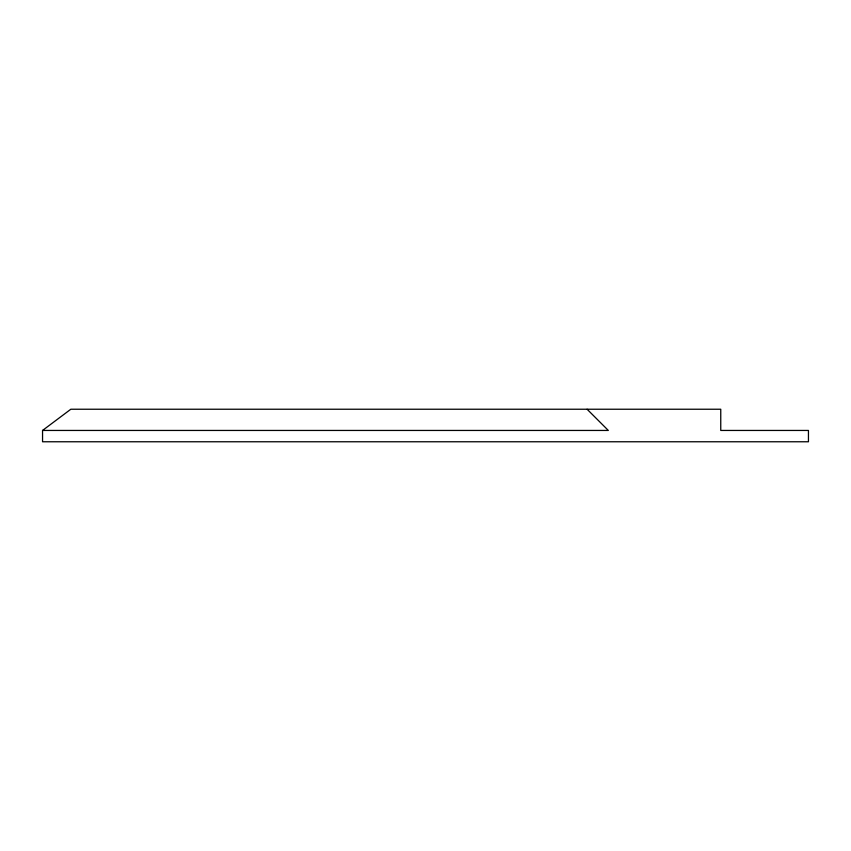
<?xml version="1.0" encoding="UTF-8"?>
<svg xmlns="http://www.w3.org/2000/svg" width="851" height="851" viewBox="0 0 851 851"><rect width="100%" height="100%" fill="white"/><g stroke="black" fill="none" stroke-linecap="round" stroke-linejoin="round"><path stroke-width="1.28" d="M42.55 430.446L70.835 409.235L720.754 409.235L720.754 430.446L808.45 430.446L808.45 441.765L42.55 441.765L42.55 430.446L608.316 430.446L587.094 409.235"/></g></svg>
